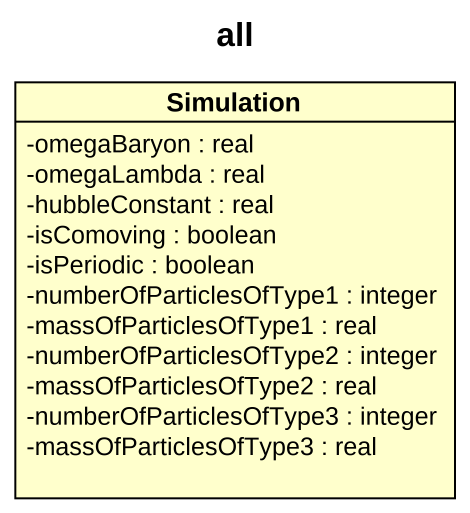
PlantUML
@startuml
title all
hide circle
hide empty members
skinparam classAttributeIconSize 0
class Simulation {
  -omegaBaryon : real
  -omegaLambda : real
  -hubbleConstant : real
  -isComoving : boolean
  -isPeriodic : boolean
  -numberOfParticlesOfType1 : integer
  -massOfParticlesOfType1 : real
  -numberOfParticlesOfType2 : integer
  -massOfParticlesOfType2 : real
  -numberOfParticlesOfType3 : integer
  -massOfParticlesOfType3 : real
}
@enduml
